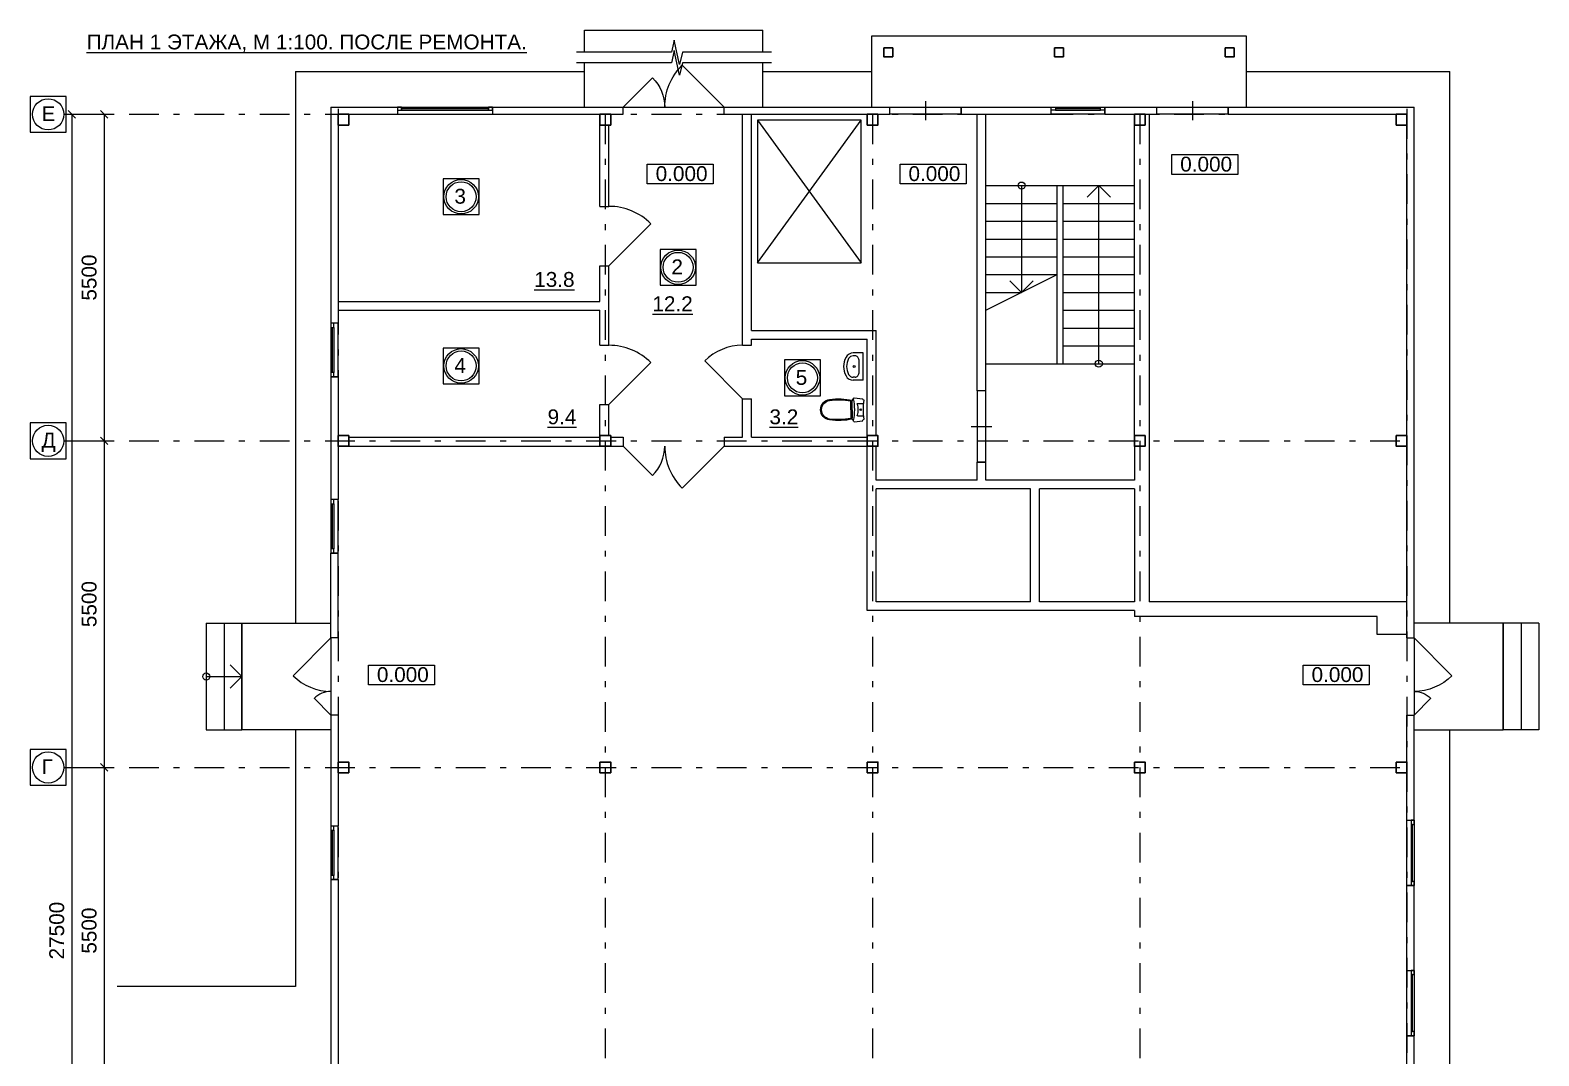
# Model space of a CAD drawing. Header units: metres. Extents: x 0 to 28.5, y 0 to 40.3.
# Drawn here: x 2.84 to 28.25, y 23.04 to 40.32 of the extents above; entities that cross this region are included whole.
import ezdxf
from ezdxf.enums import TextEntityAlignment as Align

# ---------------------------------------------------------------- set-up
doc = ezdxf.new("R2010")
doc.units = ezdxf.units.M
doc.header["$MEASUREMENT"] = 0
doc.linetypes.add('( Dashdot )', pattern=[1.001, 0.5, -0.25, 0.001, -0.25])
doc.layers.add('YOLO_TABLE', color=1, linetype='Continuous')
doc.styles.get("Standard").update_dxf_attribs({"font": 'times.ttf'})
doc.styles.add('Style-Arial', font='arial.ttf')
doc.dimstyles.get("Standard").update_dxf_attribs({"dimtxt": 0.18, "dimasz": 0.18, "dimexe": 0.18, "dimexo": 0.0625, "dimgap": 0.09, "dimtad": 0, "dimtih": 1, "dimtoh": 1, "dimdec": 4, "dimzin": 0, "dimdsep": 46, "dimtxsty": 'STANDARD', "dimcen": 0.09, "dimadec": 0, "dimazin": 0, "dimtfac": 1, "dimtdec": 4, "dimtofl": 0, "dimtmove": 0, "dimatfit": 3, "dimfxl": 1, "dimtolj": 1, "dimtzin": 0, "dimarcsym": 0})

# ---------------------------------------------------------------- blocks, each defined once
blk = doc.blocks.new('*U9')
at = {"color": 7, "linetype": 'Continuous', "lineweight": 13, "flags": 128}
for points in [[(0.025, 0.45), (0.025, 0.38), (-0.025, 0.38), (-0.025, 0.45), (0.025, 0.45)], [(0.025, -0.38), (0.025, -0.45), (-0.025, -0.45), (-0.025, -0.38), (0.025, -0.38)]]:
    blk.add_lwpolyline(points, close=True, dxfattribs=at)
at = {"color": 7, "linetype": 'Continuous', "lineweight": 0, "flags": 128}
blk.add_lwpolyline([(0, -0.38), (0, 0.38), (-0.025, 0.38), (-0.025, -0.38), (0, -0.38)], close=True, dxfattribs=at)
blk = doc.blocks.new('_Oblique')
at = {"color": 0, "linetype": 'ByBlock', "lineweight": -2}
blk.add_line((0.5, 0.5), (-0.5, -0.5), dxfattribs=at)
blk = doc.blocks.new('*D1138')
at = {"color": 0, "linetype": 'Continuous', "lineweight": -2, "transparency": 16777216}
for p, q in [((3.533, 38.898), (3.668, 38.898)), ((3.543, 38.898), (3.543, 11.398)), ((3.533, 11.398), (3.668, 11.398))]:
    blk.add_line(p, q, dxfattribs=at)
at = {"layer": 'Defpoints', "color": 0, "linetype": 'Continuous', "lineweight": 30, "transparency": 16777216}
for p in [(3.408, 38.898), (3.408, 11.398), (3.543, 11.398)]:
    blk.add_point(p, dxfattribs=at)
at = {"color": 0, "linetype": 'Continuous', "lineweight": -2, "transparency": 16777216, "xscale": 0.125, "yscale": 0.125, "zscale": 0.125}
for p, rotation in [((3.543, 38.898), 90), ((3.543, 11.398), 270)]:
    blk.add_blockref('_Oblique', p, dxfattribs=dict(at, rotation=rotation))
at = {"color": 0, "linetype": 'Continuous', "lineweight": 0, "transparency": 16777216, "insert": (3.291, 25.148), "char_height": 0.25, "attachment_point": 5, "rotation": 90, "style": 'Style-Arial'}
blk.add_mtext('\\A1;27500', dxfattribs=at)
blk = doc.blocks.new('*D1143')
at = {"color": 0, "linetype": 'Continuous', "lineweight": -2, "transparency": 16777216}
for p, q in [((3.533, 38.898), (4.213, 38.898)), ((4.088, 38.898), (4.088, 33.398)), ((3.533, 33.398), (4.213, 33.398))]:
    blk.add_line(p, q, dxfattribs=at)
at = {"layer": 'Defpoints', "color": 0, "linetype": 'Continuous', "lineweight": 30, "transparency": 16777216}
for p in [(3.408, 38.898), (3.408, 33.398), (4.088, 33.398)]:
    blk.add_point(p, dxfattribs=at)
at = {"color": 0, "linetype": 'Continuous', "lineweight": -2, "transparency": 16777216, "xscale": 0.125, "yscale": 0.125, "zscale": 0.125}
for p, rotation in [((4.088, 38.898), 90), ((4.088, 33.398), 270)]:
    blk.add_blockref('_Oblique', p, dxfattribs=dict(at, rotation=rotation))
at = {"color": 0, "linetype": 'Continuous', "lineweight": 0, "transparency": 16777216, "insert": (3.836, 36.148), "char_height": 0.25, "attachment_point": 5, "rotation": 90, "style": 'Style-Arial'}
blk.add_mtext('\\A1;5500', dxfattribs=at)
blk = doc.blocks.new('*D1139')
at = {"color": 0, "linetype": 'Continuous', "lineweight": -2, "transparency": 16777216}
for p, q in [((3.533, 33.398), (4.213, 33.398)), ((4.088, 33.398), (4.088, 27.898)), ((3.533, 27.898), (4.213, 27.898))]:
    blk.add_line(p, q, dxfattribs=at)
at = {"layer": 'Defpoints', "color": 0, "linetype": 'Continuous', "lineweight": 30, "transparency": 16777216}
for p in [(3.408, 33.398), (3.408, 27.898), (4.088, 27.898)]:
    blk.add_point(p, dxfattribs=at)
at = {"color": 0, "linetype": 'Continuous', "lineweight": -2, "transparency": 16777216, "xscale": 0.125, "yscale": 0.125, "zscale": 0.125}
for p, rotation in [((4.088, 33.398), 90), ((4.088, 27.898), 270)]:
    blk.add_blockref('_Oblique', p, dxfattribs=dict(at, rotation=rotation))
at = {"color": 0, "linetype": 'Continuous', "lineweight": 0, "transparency": 16777216, "insert": (3.836, 30.648), "char_height": 0.25, "attachment_point": 5, "rotation": 90, "style": 'Style-Arial'}
blk.add_mtext('\\A1;5500', dxfattribs=at)
blk = doc.blocks.new('*D1140')
at = {"color": 0, "linetype": 'Continuous', "lineweight": -2, "transparency": 16777216}
for p, q in [((3.533, 27.898), (4.213, 27.898)), ((4.088, 27.898), (4.088, 22.398)), ((3.533, 22.398), (4.213, 22.398))]:
    blk.add_line(p, q, dxfattribs=at)
at = {"layer": 'Defpoints', "color": 0, "linetype": 'Continuous', "lineweight": 30, "transparency": 16777216}
for p in [(3.408, 27.898), (3.408, 22.398), (4.088, 22.398)]:
    blk.add_point(p, dxfattribs=at)
at = {"color": 0, "linetype": 'Continuous', "lineweight": -2, "transparency": 16777216, "xscale": 0.125, "yscale": 0.125, "zscale": 0.125}
for p, rotation in [((4.088, 27.898), 90), ((4.088, 22.398), 270)]:
    blk.add_blockref('_Oblique', p, dxfattribs=dict(at, rotation=rotation))
at = {"color": 0, "linetype": 'Continuous', "lineweight": 0, "transparency": 16777216, "insert": (3.836, 25.148), "char_height": 0.25, "attachment_point": 5, "rotation": 90, "style": 'Style-Arial'}
blk.add_mtext('\\A1;5500', dxfattribs=at)
blk = doc.blocks.new('*U1144')
at = {"color": 7, "linetype": 'Continuous', "lineweight": 13}
for p, q in [((0.318, 0.65), (-0.318, 0.014)), ((0.318, -0.65), (0.035, -0.367))]:
    blk.add_line(p, q, dxfattribs=at)
at = {"color": 7, "linetype": 'Continuous', "lineweight": 0}
for centre, radius, start, end in [((0.318, 0.65), 0.9, 225, 270), ((0.318, -0.65), 0.4, 90, 135)]:
    blk.add_arc(centre, radius, start, end, dxfattribs=at)
blk = doc.blocks.new('*U1145')
at = {"color": 7, "linetype": 'Continuous', "lineweight": 13}
for p, q in [((-0.85, 0.354), (-0.355, -0.141)), ((0.85, 0.354), (0.143, -0.354))]:
    blk.add_line(p, q, dxfattribs=at)
at = {"color": 7, "linetype": 'Continuous', "lineweight": 0}
for centre, radius, start, end in [((-0.85, 0.354), 0.7, 315, 0), ((0.85, 0.354), 1, 180, 225)]:
    blk.add_arc(centre, radius, start, end, dxfattribs=at)
blk = doc.blocks.new('SINK10')
at = {"color": 252, "linetype": 'Continuous', "lineweight": 13}
for p, q in [((-23, 0), (-23, -16.8)), ((23, 0), (-23, 0)), ((23, 0), (23, -16.8)), ((-17.9, -12.3), (-18, -13.4)), ((-18, -13.4), (-18, -16.8)), ((-17.5, -11.2), (-17.9, -12.3)), ((-16.8, -10.1), (-17.5, -11.2)), ((-15.9, -9.2), (-16.8, -10.1)), ((-14.8, -8.3), (-15.9, -9.2)), ((-13.6, -7.7), (-14.8, -8.3)), ((-12.2, -7.2), (-13.6, -7.7)), ((-10.7, -6.9), (-12.2, -7.2)), ((-9.1, -6.8), (-10.7, -6.9)), ((-9.1, -6.8), (-9.1, -6.8)), ((9.1, -6.8), (-9.1, -6.8)), ((9.1, -6.8), (9.1, -6.8)), ((10.7, -6.9), (9.1, -6.8)), ((12.2, -7.2), (10.7, -6.9)), ((13.6, -7.7), (12.2, -7.2)), ((14.8, -8.3), (13.6, -7.7)), ((15.9, -9.2), (14.8, -8.3)), ((16.8, -10.1), (15.9, -9.2)), ((17.5, -11.2), (16.8, -10.1)), ((17.9, -12.3), (17.5, -11.2)), ((18, -13.4), (17.9, -12.3)), ((18, -13.4), (18, -16.8))]:
    blk.add_line(p, q, dxfattribs=at)
for centre, radius, start, end in [((-9.1, -16.8), 13.9, 180, 241.5254), ((-9.1, -16.8), 8.89, 180, 241.5254), ((0, 0), 28, 241.5254, 298.4746), ((0, -15.2), 1.75, 0, 360), ((9.1, -16.8), 8.89, 298.4746, 360), ((9.1, -16.8), 13.9, 298.4746, 360), ((0, 0), 33, 241.5254, 298.4746)]:
    blk.add_arc(centre, radius, start, end, dxfattribs=at)
blk = doc.blocks.new('ун2')
at = {"color": 252, "linetype": 'Continuous', "lineweight": 13}
for p, q in [((-0.131, -0.114), (-0.131, 0.006)), ((0.131, -0.114), (0.131, 0.006)), ((-0.25, -0.194), (-0.229, -0.012)), ((0, -0.266), (-0.184, -0.266)), ((0, -0.235), (-0.168, -0.235)), ((0, -0.235), (0.168, -0.235)), ((0, -0.266), (0.184, -0.266)), ((0.25, -0.194), (0.229, -0.012))]:
    blk.add_line(p, q, dxfattribs=at)
at = {"color": 252, "linetype": 'Continuous', "lineweight": 13, "extrusion": (0, 0, -1)}
blk.add_circle((0, -0.058), 0.0157, dxfattribs=at)
at = {"color": 252, "linetype": 'Continuous', "lineweight": 13}
for centre, radius, start, end in [((-0.225, 0.014), 0.0259, 262.0147, 1.5137), ((0, 1.373), 1.373, 261.6431, 278.3569), ((0.225, 0.014), 0.0258, 178.1572, 278.1058), ((-0.226, -0.192), 0.0242, 185.3126, 270.5398), ((0, -1.267), 1.076, 77.8721, 102.1279), ((1.292, -0.524), 1.518, 168.8327, 186.9654), ((-0.169, -0.152), 0.0829, 229.7034, 270.7895), ((1.29, -0.524), 1.497, 170.087, 187.0749), ((-0.115, -0.115), 0.0166, 175.2998, 270.088), ((0, -0.594), 0.477, 76.0614, 103.9386), ((0.115, -0.115), 0.0166, 269.912, 4.7002), ((0.169, -0.152), 0.0829, 269.2105, 310.2966), ((-1.29, -0.524), 1.497, 352.9251, 9.913), ((-1.292, -0.524), 1.518, 353.0346, 11.1673), ((0.226, -0.192), 0.0242, 269.4602, 354.6874), ((0, -0.679), 0.217, 187.7539, 269.9084), ((0, -0.679), 0.198, 188.5249, 269.9084), ((0, -0.679), 0.198, 270.0916, 351.4751), ((0, -0.679), 0.217, 270.0916, 352.2461)]:
    blk.add_arc(centre, radius, start, end, dxfattribs=at)
blk = doc.blocks.new('*U12')
at = {"color": 7, "linetype": 'Continuous', "lineweight": 13}
for radius in [0.291, 0.252]:
    blk.add_circle((0, 0), radius, dxfattribs=at)
at = {"color": 7, "linetype": 'Continuous', "lineweight": 13, "style": 'Style-Arial'}
blk.add_text('2', height=0.25, dxfattribs=at).set_placement((-0.113, 0.133), align=Align.TOP_LEFT)
blk = doc.blocks.new('*U13')
at = {"color": 7, "linetype": 'Continuous', "lineweight": 13}
for radius in [0.291, 0.252]:
    blk.add_circle((0, 0), radius, dxfattribs=at)
at = {"color": 7, "linetype": 'Continuous', "lineweight": 13, "style": 'Style-Arial'}
blk.add_text('3', height=0.25, dxfattribs=at).set_placement((-0.113, 0.133), align=Align.TOP_LEFT)
blk = doc.blocks.new('*U14')
at = {"color": 7, "linetype": 'Continuous', "lineweight": 13}
for radius in [0.291, 0.252]:
    blk.add_circle((0, 0), radius, dxfattribs=at)
at = {"color": 7, "linetype": 'Continuous', "lineweight": 13, "style": 'Style-Arial'}
blk.add_text('4', height=0.25, dxfattribs=at).set_placement((-0.113, 0.133), align=Align.TOP_LEFT)
blk = doc.blocks.new('*U15')
at = {"color": 7, "linetype": 'Continuous', "lineweight": 13}
for radius in [0.291, 0.252]:
    blk.add_circle((0, 0), radius, dxfattribs=at)
at = {"color": 7, "linetype": 'Continuous', "lineweight": 13, "style": 'Style-Arial'}
blk.add_text('5', height=0.25, dxfattribs=at).set_placement((-0.113, 0.133), align=Align.TOP_LEFT)

msp = doc.modelspace()

# ---------------------------------------------------------------- linework, layer by layer
at = {"color": 7, "linetype": 'Continuous', "lineweight": 13}
for p, q in [((12.17794243, 40.31542769), (15.17794243, 40.31542769)), ((12.17794243, 39.94279067), (12.17794243, 40.31542769)), ((15.17794243, 39.94279067), (15.17794243, 40.31542769)), ((12.17794243, 39.0177528), (12.17794243, 39.76488997)), ((15.17794243, 39.0177528), (15.17794243, 39.76488997)), ((7.90794243, 39.0177528), (9.02794243, 39.0177528)), ((7.90794243, 39.0177528), (7.90794243, 35.3777528)), ((8.02794243, 38.8977528), (9.02794243, 38.8977528)), ((8.02794243, 38.8977528), (8.02794243, 35.3777528)), ((9.02794243, 39.0177528), (9.02794243, 38.8977528)), ((10.62794243, 39.0177528), (10.62794243, 38.8977528)), ((10.62794243, 39.0177528), (12.82794243, 39.0177528)), ((10.62794243, 38.8977528), (12.82794243, 38.8977528)), ((12.82794243, 38.8977528), (12.82794243, 39.0177528)), ((14.52794243, 39.0177528), (17.31794243, 39.0177528)), ((14.52794243, 38.8977528), (14.52794243, 39.0177528)), ((14.52794243, 38.8977528), (17.31794243, 38.8977528)), ((14.83794243, 35.0077528), (14.83794243, 38.8977528)), ((14.98794243, 35.2577528), (14.98794243, 38.8977528)), ((17.31794243, 38.8977528), (17.31794243, 39.0177528)), ((18.51794243, 38.8977528), (18.51794243, 39.0177528)), ((18.51794243, 39.0177528), (20.03794243, 39.0177528)), ((18.51794243, 38.8977528), (20.03794243, 38.8977528)), ((18.78794243, 34.2377528), (18.78794243, 38.8977528)), ((18.93794243, 34.2377528), (18.93794243, 38.8977528)), ((20.03794243, 38.8977528), (20.03794243, 39.0177528)), ((20.93794243, 38.8977528), (20.93794243, 39.0177528)), ((20.93794243, 39.0177528), (21.81794243, 39.0177528)), ((20.93794243, 38.8977528), (21.81794243, 38.8977528)), ((21.68794243, 38.8977528), (21.68794243, 30.6877528)), ((21.81794243, 38.8977528), (21.81794243, 39.0177528)), ((23.01794243, 38.8977528), (23.01794243, 39.0177528)), ((23.01794243, 39.0177528), (26.14794243, 39.0177528)), ((23.01794243, 38.8977528), (26.02794243, 38.8977528)), ((26.02794243, 30.0777528), (26.02794243, 38.8977528)), ((26.14794243, 30.0777528), (26.14794243, 39.0177528)), ((12.43794243, 37.3477528), (12.43794243, 38.7177528)), ((12.58794243, 37.3477528), (12.58794243, 38.7177528)), ((21.43794243, 33.4877528), (21.43794243, 38.7177528)), ((18.93794243, 37.6977528), (21.43794243, 37.6977528)), ((20.13794243, 34.6977528), (20.13794243, 37.6977528)), ((20.23794243, 34.6977528), (20.23794243, 37.6977528)), ((12.43794243, 37.3477528), (12.58794243, 37.3477528)), ((12.58794243, 36.3477528), (13.29504921, 37.05485958)), ((12.43794243, 35.7477528), (12.43794243, 36.3477528)), ((12.43794243, 36.3477528), (12.58794243, 36.3477528)), ((12.58794243, 35.0077528), (12.58794243, 36.3477528)), ((8.02794243, 35.7477528), (12.43794243, 35.7477528)), ((8.02794243, 35.5977528), (12.43794243, 35.5977528)), ((12.43794243, 35.0077528), (12.43794243, 35.5977528)), ((8.02794243, 35.3777528), (7.90794243, 35.3777528)), ((14.98794243, 35.2577528), (17.08794243, 35.2577528)), ((14.98794243, 35.1077528), (16.93794243, 35.1077528)), ((14.98794243, 35.0077528), (14.98794243, 35.1077528)), ((16.93794243, 33.4877528), (16.93794243, 35.1077528)), ((17.08794243, 33.4877528), (17.08794243, 35.2577528)), ((12.43794243, 35.0077528), (12.58794243, 35.0077528)), ((14.83794243, 35.0077528), (14.98794243, 35.0077528)), ((12.58794243, 34.0077528), (13.29504921, 34.71485958)), ((14.83794243, 34.1077528), (14.20154632, 34.7441489)), ((18.93794243, 34.6977528), (21.43794243, 34.6977528)), ((8.02794243, 34.4777528), (7.90794243, 34.4777528)), ((7.90794243, 34.4777528), (7.90794243, 32.4077528)), ((8.02794243, 34.4777528), (8.02794243, 32.4077528)), ((14.83794243, 33.4577528), (14.83794243, 34.1077528)), ((14.83794243, 34.1077528), (14.98794243, 34.1077528)), ((14.98794243, 33.4577528), (14.98794243, 34.1077528)), ((18.93794243, 34.2377528), (18.78794243, 34.2377528)), ((12.43794243, 34.0077528), (12.58794243, 34.0077528)), ((12.43794243, 33.4877528), (12.43794243, 34.0077528)), ((12.58794243, 33.4877528), (12.58794243, 34.0077528)), ((8.20794243, 33.4577528), (12.43794243, 33.4577528)), ((8.20794243, 33.3077528), (12.43794243, 33.3077528)), ((12.61794243, 33.4577528), (12.82794243, 33.4577528)), ((12.61794243, 33.3077528), (12.82794243, 33.3077528)), ((12.82794243, 33.4577528), (12.82794243, 33.3077528)), ((14.52794243, 33.4577528), (14.52794243, 33.3077528)), ((14.52794243, 33.4577528), (14.83794243, 33.4577528)), ((14.52794243, 33.3077528), (16.93794243, 33.3077528)), ((14.98794243, 33.4577528), (16.93794243, 33.4577528)), ((16.93794243, 30.5377528), (16.93794243, 33.3077528)), ((17.08794243, 32.7377528), (17.08794243, 33.3077528)), ((21.43794243, 33.3077528), (21.43794243, 32.7377528)), ((18.78794243, 32.7377528), (18.78794243, 33.0377528)), ((18.93794243, 33.0377528), (18.78794243, 33.0377528)), ((18.93794243, 32.7377528), (18.93794243, 33.0377528)), ((18.78794243, 32.7377528), (17.08794243, 32.7377528)), ((19.68794243, 32.5877528), (17.08794243, 32.5877528)), ((17.08794243, 30.6877528), (17.08794243, 32.5877528)), ((21.43794243, 32.7377528), (18.93794243, 32.7377528)), ((19.68794243, 30.6877528), (19.68794243, 32.5877528)), ((19.83794243, 30.6877528), (19.83794243, 32.5877528)), ((21.43794243, 32.5877528), (19.83794243, 32.5877528)), ((21.43794243, 32.5877528), (21.43794243, 30.6877528)), ((8.02794243, 32.4077528), (7.90794243, 32.4077528)), ((8.02794243, 31.5077528), (7.90794243, 31.5077528)), ((7.90794243, 30.0777528), (7.90794243, 31.5077528)), ((8.02794243, 30.0777528), (8.02794243, 31.5077528)), ((21.43794243, 30.5377528), (16.93794243, 30.5377528)), ((19.68794243, 30.6877528), (17.08794243, 30.6877528)), ((21.43794243, 30.6877528), (19.83794243, 30.6877528)), ((21.43794243, 30.5377528), (21.43794243, 30.4377528)), ((26.02794243, 30.6877528), (21.68794243, 30.6877528)), ((5.80794243, 30.3277528), (5.80794243, 28.5277528)), ((5.80794243, 30.3277528), (6.40794243, 30.3277528)), ((25.52794243, 30.4377528), (21.43794243, 30.4377528)), ((25.52794243, 30.1377528), (25.52794243, 30.4377528)), ((28.24794243, 30.3277528), (27.64794243, 30.3277528)), ((28.24794243, 30.3277528), (28.24794243, 28.5277528)), ((8.02794243, 30.0777528), (7.90794243, 30.0777528)), ((26.02794243, 30.1377528), (25.52794243, 30.1377528)), ((26.02794243, 30.0777528), (26.14794243, 30.0777528)), ((7.90794243, 28.7777528), (7.90794243, 26.9077528)), ((8.02794243, 28.7777528), (7.90794243, 28.7777528)), ((8.02794243, 28.7777528), (8.02794243, 26.9077528)), ((26.02794243, 27.0077528), (26.02794243, 28.7777528)), ((26.02794243, 28.7777528), (26.14794243, 28.7777528)), ((26.14794243, 27.0077528), (26.14794243, 28.7777528)), ((5.80794243, 28.5277528), (6.40794243, 28.5277528)), ((28.24794243, 28.5277528), (27.64794243, 28.5277528)), ((26.02794243, 27.0077528), (26.14794243, 27.0077528)), ((8.02794243, 26.9077528), (7.90794243, 26.9077528)), ((7.90794243, 26.0077528), (7.90794243, 19.1077528)), ((8.02794243, 26.0077528), (7.90794243, 26.0077528)), ((8.02794243, 26.0077528), (8.02794243, 19.1077528)), ((26.02794243, 25.9077528), (26.14794243, 25.9077528)), ((26.02794243, 24.4777528), (26.02794243, 25.9077528)), ((26.14794243, 24.4777528), (26.14794243, 25.9077528)), ((26.02794243, 24.4777528), (26.14794243, 24.4777528)), ((26.02794243, 23.3777528), (26.14794243, 23.3777528)), ((26.02794243, 21.5077528), (26.02794243, 23.3777528)), ((26.14794243, 21.5077528), (26.14794243, 23.3777528))]:
    msp.add_line(p, q, dxfattribs=at)
at = {"color": 7, "linetype": 'Continuous', "lineweight": 0}
for p, q in [((7.30794243, 39.6177528), (12.17794243, 39.6177528)), ((7.30794243, 39.6177528), (7.30794243, 30.3277528)), ((15.17794243, 39.6177528), (17.01794243, 39.6177528)), ((23.31794243, 39.6177528), (26.74794243, 39.6177528)), ((26.74794243, 30.3277528), (26.74794243, 39.6177528)), ((9.02794243, 39.0177528), (10.62794243, 39.0177528)), ((9.02794243, 38.8977528), (10.62794243, 38.8977528)), ((12.82794243, 39.0177528), (14.52794243, 39.0177528)), ((17.31794243, 39.0177528), (18.51794243, 39.0177528)), ((17.91794243, 39.1177528), (17.91794243, 38.7977528)), ((21.81794243, 39.0177528), (23.01794243, 39.0177528)), ((22.41794243, 39.1177528), (22.41794243, 38.7977528)), ((15.08794243, 38.7977528), (16.83794243, 36.3977528)), ((15.08794243, 36.3977528), (16.83794243, 38.7977528)), ((19.53794243, 37.6977528), (19.53794243, 35.8977528)), ((20.64183527, 37.50164564), (20.83794243, 37.6977528)), ((20.83794243, 34.6977528), (20.83794243, 37.6977528)), ((21.03404958, 37.50164564), (20.83794243, 37.6977528)), ((18.93794243, 37.3977528), (20.13794243, 37.3977528)), ((20.23794243, 37.3977528), (21.43794243, 37.3977528)), ((18.93794243, 37.0977528), (20.13794243, 37.0977528)), ((20.23794243, 37.0977528), (21.43794243, 37.0977528)), ((18.93794243, 36.7977528), (20.13794243, 36.7977528)), ((20.23794243, 36.7977528), (21.43794243, 36.7977528)), ((18.93794243, 36.4977528), (20.13794243, 36.4977528)), ((20.23794243, 36.4977528), (21.43794243, 36.4977528)), ((18.93794243, 36.1977528), (20.13794243, 36.1977528)), ((18.93794243, 35.5977528), (20.13794243, 36.1977528)), ((19.34183527, 36.09385995), (19.53794243, 35.8977528)), ((19.73404958, 36.09385995), (19.53794243, 35.8977528)), ((20.23794243, 36.1977528), (21.43794243, 36.1977528)), ((18.93794243, 35.8977528), (19.53794243, 35.8977528)), ((20.23794243, 35.8977528), (21.43794243, 35.8977528)), ((20.23794243, 35.5977528), (21.43794243, 35.5977528)), ((20.23794243, 35.2977528), (21.43794243, 35.2977528)), ((20.23794243, 34.9977528), (21.43794243, 34.9977528)), ((18.68794243, 33.6377528), (19.03794243, 33.6377528)), ((6.10794243, 30.3277528), (6.10794243, 28.5277528)), ((6.40794243, 30.3277528), (6.40794243, 28.5277528)), ((27.64794243, 30.3277528), (27.64794243, 28.5277528)), ((27.94794243, 30.3277528), (27.94794243, 28.5277528)), ((7.90794243, 30.0777528), (7.90794243, 28.7777528)), ((26.14794243, 30.0777528), (26.14794243, 28.7777528)), ((6.21183527, 29.62385995), (6.40794243, 29.4277528)), ((5.80794243, 29.4277528), (6.40794243, 29.4277528)), ((6.21183527, 29.23164564), (6.40794243, 29.4277528)), ((7.30794243, 28.5277528), (7.30794243, 24.2077528)), ((26.74794243, 10.6777528), (26.74794243, 28.5277528)), ((7.30794243, 24.2077528), (4.30794243, 24.2077528))]:
    msp.add_line(p, q, dxfattribs=at)
at = {"color": 1, "linetype": '( Dashdot )', "lineweight": 0}
for p, q in [((3.40794243, 38.8977528), (26.02794243, 38.8977528)), ((8.02794243, 38.9877528), (8.02794243, 6.7777528)), ((12.52794243, 38.8977528), (12.52794243, 6.7777528)), ((17.02794243, 38.8977528), (17.02794243, 6.7777528)), ((21.52794243, 38.8977528), (21.52794243, 6.7777528)), ((26.02794243, 38.9877528), (26.02794243, 6.7777528)), ((3.40794243, 33.3977528), (26.02794243, 33.3977528)), ((3.40794243, 27.8977528), (26.02794243, 27.8977528))]:
    msp.add_line(p, q, dxfattribs=at)
at = {"color": 7, "linetype": 'Continuous', "lineweight": 0, "flags": 128}
for points in [[(15.32741656, 39.94279067), (13.82507414, 39.94279067), (13.7797184, 39.7368509), (13.68900691, 40.14873043), (13.64365117, 39.94279067), (12.0408568, 39.94279067)], [(15.32741656, 39.76488997), (13.82507414, 39.76488997), (13.7797184, 39.55895021), (13.68900691, 39.97082974), (13.64365117, 39.76488997), (12.0408568, 39.76488997)]]:
    msp.add_lwpolyline(points, dxfattribs=at)
at = {"color": 7, "linetype": 'Continuous', "lineweight": 13, "flags": 128}
for points in [[(17.01794243, 39.0177528), (17.01794243, 40.2177528), (23.31794243, 40.2177528), (23.31794243, 39.0177528)], [(7.90794243, 28.5277528), (6.40794243, 28.5277528), (6.40794243, 30.3277528), (7.90794243, 30.3277528)], [(26.14794243, 28.5277528), (27.64794243, 28.5277528), (27.64794243, 30.3277528), (26.14794243, 30.3277528)]]:
    msp.add_lwpolyline(points, dxfattribs=at)
at = {"color": 7, "linetype": 'Continuous', "lineweight": 30, "flags": 128}
for points in [[(17.21794243, 40.0177528), (17.36794243, 40.0177528), (17.36794243, 39.8677528), (17.21794243, 39.8677528), (17.21794243, 40.0177528)], [(20.09294243, 40.0177528), (20.24294243, 40.0177528), (20.24294243, 39.8677528), (20.09294243, 39.8677528), (20.09294243, 40.0177528)], [(23.11794243, 40.0177528), (22.96794243, 40.0177528), (22.96794243, 39.8677528), (23.11794243, 39.8677528), (23.11794243, 40.0177528)]]:
    msp.add_lwpolyline(points, close=True, dxfattribs=at)
at = {"lineweight": 30, "flags": 128}
for points in [[(8.02794243, 38.8977528), (8.20794243, 38.8977528), (8.20794243, 38.7177528), (8.02794243, 38.7177528), (8.02794243, 38.8977528)], [(12.43794243, 38.8977528), (12.61794243, 38.8977528), (12.61794243, 38.7177528), (12.43794243, 38.7177528), (12.43794243, 38.8977528)], [(16.93794243, 38.8977528), (17.11794243, 38.8977528), (17.11794243, 38.7177528), (16.93794243, 38.7177528), (16.93794243, 38.8977528)], [(21.43794243, 38.8977528), (21.61794243, 38.8977528), (21.61794243, 38.7177528), (21.43794243, 38.7177528), (21.43794243, 38.8977528)], [(25.84794243, 38.8977528), (26.02794243, 38.8977528), (26.02794243, 38.7177528), (25.84794243, 38.7177528), (25.84794243, 38.8977528)], [(8.02794243, 33.4877528), (8.20794243, 33.4877528), (8.20794243, 33.3077528), (8.02794243, 33.3077528), (8.02794243, 33.4877528)], [(12.43794243, 33.4877528), (12.61794243, 33.4877528), (12.61794243, 33.3077528), (12.43794243, 33.3077528), (12.43794243, 33.4877528)], [(16.93794243, 33.4877528), (17.11794243, 33.4877528), (17.11794243, 33.3077528), (16.93794243, 33.3077528), (16.93794243, 33.4877528)], [(21.43794243, 33.4877528), (21.61794243, 33.4877528), (21.61794243, 33.3077528), (21.43794243, 33.3077528), (21.43794243, 33.4877528)], [(25.84794243, 33.4877528), (26.02794243, 33.4877528), (26.02794243, 33.3077528), (25.84794243, 33.3077528), (25.84794243, 33.4877528)], [(8.02794243, 27.9877528), (8.20794243, 27.9877528), (8.20794243, 27.8077528), (8.02794243, 27.8077528), (8.02794243, 27.9877528)], [(12.43794243, 27.9877528), (12.61794243, 27.9877528), (12.61794243, 27.8077528), (12.43794243, 27.8077528), (12.43794243, 27.9877528)], [(16.93794243, 27.9877528), (17.11794243, 27.9877528), (17.11794243, 27.8077528), (16.93794243, 27.8077528), (16.93794243, 27.9877528)], [(21.43794243, 27.9877528), (21.61794243, 27.9877528), (21.61794243, 27.8077528), (21.43794243, 27.8077528), (21.43794243, 27.9877528)], [(25.84794243, 27.9877528), (26.02794243, 27.9877528), (26.02794243, 27.8077528), (25.84794243, 27.8077528), (25.84794243, 27.9877528)]]:
    msp.add_lwpolyline(points, close=True, dxfattribs=at)
at = {"color": 7, "linetype": 'Continuous', "lineweight": 13, "flags": 128}
for points in [[(9.09794243, 39.0177528), (9.02794243, 39.0177528), (9.02794243, 38.9677528), (9.09794243, 38.9677528), (9.09794243, 39.0177528)], [(10.62794243, 39.0177528), (10.55794243, 39.0177528), (10.55794243, 38.9677528), (10.62794243, 38.9677528), (10.62794243, 39.0177528)], [(15.08794243, 38.7977528), (15.08794243, 36.3977528), (16.83794243, 36.3977528), (16.83794243, 38.7977528), (15.08794243, 38.7977528)], [(22.06852205, 38.22015819), (23.17917625, 38.22015819), (23.17917625, 37.88454762), (22.06852205, 37.88454762), (22.06852205, 38.22015819)], [(13.2351711, 38.06038101), (14.34582529, 38.06038101), (14.34582529, 37.72477043), (13.2351711, 37.72477043), (13.2351711, 38.06038101)], [(17.49259281, 38.06038101), (18.60324701, 38.06038101), (18.60324701, 37.72477043), (17.49259281, 37.72477043), (17.49259281, 38.06038101)], [(8.54072927, 29.6221079), (9.65138347, 29.6221079), (9.65138347, 29.28649733), (8.54072927, 29.28649733), (8.54072927, 29.6221079)], [(24.28050194, 29.6221079), (25.39115613, 29.6221079), (25.39115613, 29.28649733), (24.28050194, 29.28649733), (24.28050194, 29.6221079)], [(26.14794243, 26.9377528), (26.14794243, 27.0077528), (26.09794243, 27.0077528), (26.09794243, 26.9377528), (26.14794243, 26.9377528)], [(26.14794243, 25.9077528), (26.14794243, 25.9777528), (26.09794243, 25.9777528), (26.09794243, 25.9077528), (26.14794243, 25.9077528)], [(26.14794243, 24.4077528), (26.14794243, 24.4777528), (26.09794243, 24.4777528), (26.09794243, 24.4077528), (26.14794243, 24.4077528)], [(26.14794243, 23.3777528), (26.14794243, 23.4477528), (26.09794243, 23.4477528), (26.09794243, 23.3777528), (26.14794243, 23.3777528)]]:
    msp.add_lwpolyline(points, close=True, dxfattribs=at)
at = {"color": 7, "linetype": 'Continuous', "lineweight": 0, "flags": 128}
for points in [[(9.09794243, 38.9677528), (10.55794243, 38.9677528), (10.55794243, 38.9927528), (9.09794243, 38.9927528), (9.09794243, 38.9677528)], [(17.31794243, 39.0177528), (18.51794243, 39.0177528), (18.51794243, 38.8977528), (17.31794243, 38.8977528), (17.31794243, 39.0177528)], [(20.03794243, 38.8977528), (20.03794243, 39.0177528), (20.93794243, 39.0177528), (20.93794243, 38.8977528), (20.03794243, 38.8977528)], [(21.81794243, 39.0177528), (23.01794243, 39.0177528), (23.01794243, 38.8977528), (21.81794243, 38.8977528), (21.81794243, 39.0177528)], [(8.02794243, 35.3777528), (7.90794243, 35.3777528), (7.90794243, 34.4777528), (8.02794243, 34.4777528), (8.02794243, 35.3777528)], [(18.78794243, 34.2377528), (18.78794243, 33.0377528), (18.93794243, 33.0377528), (18.93794243, 34.2377528), (18.78794243, 34.2377528)], [(8.02794243, 32.4077528), (7.90794243, 32.4077528), (7.90794243, 31.5077528), (8.02794243, 31.5077528), (8.02794243, 32.4077528)], [(26.02794243, 27.0077528), (26.14794243, 27.0077528), (26.14794243, 25.9077528), (26.02794243, 25.9077528), (26.02794243, 27.0077528)], [(26.09794243, 26.9377528), (26.09794243, 25.9777528), (26.12294243, 25.9777528), (26.12294243, 26.9377528), (26.09794243, 26.9377528)], [(8.02794243, 26.9077528), (7.90794243, 26.9077528), (7.90794243, 26.0077528), (8.02794243, 26.0077528), (8.02794243, 26.9077528)], [(26.02794243, 24.4777528), (26.14794243, 24.4777528), (26.14794243, 23.3777528), (26.02794243, 23.3777528), (26.02794243, 24.4777528)], [(26.09794243, 24.4077528), (26.09794243, 23.4477528), (26.12294243, 23.4477528), (26.12294243, 24.4077528), (26.09794243, 24.4077528)]]:
    msp.add_lwpolyline(points, close=True, dxfattribs=at)
at = {"color": 7, "linetype": 'Continuous', "lineweight": 13}
for centre in [(3.14458698, 38.8977528), (3.14458698, 33.3977528), (3.14458698, 27.8977528)]:
    msp.add_circle(centre, 0.26335544, dxfattribs=at)
at = {"color": 7, "linetype": 'Continuous', "lineweight": 0}
for centre in [(19.53794243, 37.6977528), (20.83794243, 34.6977528), (5.80794243, 29.4277528)]:
    msp.add_circle(centre, 0.05969578, dxfattribs=at)
for centre, radius, start, end in [((12.58794243, 36.3477528), 1, 45, 90), ((12.58794243, 34.0077528), 1, 45, 90), ((14.83794243, 34.1077528), 0.9, 90, 135)]:
    msp.add_arc(centre, radius, start, end, dxfattribs=at)
at = {"layer": 'YOLO_TABLE'}
for points in [[(2.84243671, 38.59560253), (3.44673725, 38.59560253), (3.44673725, 39.19990307), (2.84243671, 39.19990307)], [(22.06852205, 38.22015819), (23.17917625, 38.22015819), (23.17917625, 37.88454762), (22.06852205, 37.88454762)], [(13.2351711, 38.06038101), (14.34582529, 38.06038101), (14.34582529, 37.72477043), (13.2351711, 37.72477043)], [(17.49259281, 38.06038101), (18.60324701, 38.06038101), (18.60324701, 37.72477043), (17.49259281, 37.72477043)], [(9.79713655, 37.20775877), (10.40143708, 37.20775877), (10.40143708, 37.81205931), (9.79713655, 37.81205931)], [(13.45135077, 36.0189218), (14.05565131, 36.0189218), (14.05565131, 36.62322234), (13.45135077, 36.62322234)], [(9.79713655, 34.3573722), (10.40143708, 34.3573722), (10.40143708, 34.96167274), (9.79713655, 34.96167274)], [(15.54455693, 34.15574598), (16.14885747, 34.15574598), (16.14885747, 34.76004652), (15.54455693, 34.76004652)], [(2.84243671, 33.09560253), (3.44673725, 33.09560253), (3.44673725, 33.69990307), (2.84243671, 33.69990307)], [(8.54072927, 29.6221079), (9.65138347, 29.6221079), (9.65138347, 29.28649733), (8.54072927, 29.28649733)], [(24.28050194, 29.6221079), (25.39115613, 29.6221079), (25.39115613, 29.28649733), (24.28050194, 29.28649733)], [(2.84243671, 27.59560253), (3.44673725, 27.59560253), (3.44673725, 28.19990307), (2.84243671, 28.19990307)]]:
    msp.add_lwpolyline(points, close=True, dxfattribs=at)

# ---------------------------------------------------------------- block references
at = {"color": 7, "linetype": 'Continuous', "lineweight": 13, "extrusion": (0, 0, -1), "rotation": 180}
msp.add_blockref('*U1145', (-13.67795904, 39.37131501), dxfattribs=at)
at = {"color": 7, "linetype": 'Continuous', "lineweight": 13, "rotation": 90}
msp.add_blockref('*U9', (20.48790158, 38.99278961), dxfattribs=at)
at = {"color": 7, "linetype": 'Continuous', "lineweight": 13}
for name, p in [('*U13', (10.09929006, 37.50993945)), ('*U12', (13.75350429, 36.32110247)), ('*U14', (10.09929006, 34.65955288)), ('*U15', (15.84671045, 34.45792665)), ('*U1145', (13.67795904, 32.95419058)), ('*U1144', (7.58975904, 29.42774058))]:
    msp.add_blockref(name, p, dxfattribs=at)
at = {"color": 7, "linetype": 'Continuous', "lineweight": 13, "extrusion": (0, 0, -1)}
for name, p in [('*U9', (-7.93290561, 34.92779364)), ('*U9', (-7.93290561, 31.95779364)), ('*U1144', (-26.46612582, 29.42774058)), ('*U9', (-7.93290561, 26.45779364))]:
    msp.add_blockref(name, p, dxfattribs=at)
at = {"color": 252, "linetype": 'Continuous', "lineweight": 13, "xscale": 0.01, "yscale": 0.01, "zscale": 0.01, "rotation": 269.9999999999999}
msp.add_blockref('SINK10', (16.87107323, 34.64956493), dxfattribs=at)
at = {"color": 252, "linetype": 'Continuous', "lineweight": 13, "extrusion": (0, 0, -1), "xscale": 0.8056611058123733, "yscale": 0.8056611058123733, "zscale": 0.8056611058123733, "rotation": 89.99999999999999}
msp.add_blockref('ун2', (-16.87527503, 33.92221569), dxfattribs=at)

# ---------------------------------------------------------------- texts
at = {"color": 7, "linetype": 'Continuous', "lineweight": 13, "style": 'Style-Arial'}
for s, p in [('%%uПЛАН 1 ЭТАЖА, М 1:100. ПОСЛЕ РЕМОНТА.%%U', (3.79241545, 40.24155162)), ('0.000', (22.20871437, 38.18384408)), ('0.000', (13.37536342, 38.02406689)), ('0.000', (17.63278513, 38.02406689)), ('0.000', (8.68092159, 29.58579379)), ('0.000', (24.42069426, 29.58579379))]:
    msp.add_text(s, height=0.25, dxfattribs=at).set_placement(p, align=Align.TOP_LEFT)
at = {"color": 7, "linetype": 'Continuous', "lineweight": 30, "style": 'Style-Arial'}
for s, p in [('Е', (3.03413156, 39.03446595)), ('Д', (3.03413156, 33.53446595)), ('Г', (3.03413156, 28.03446595))]:
    msp.add_text(s, height=0.25, dxfattribs=at).set_placement(p, align=Align.TOP_LEFT)
at = {"color": 7, "linetype": 'Continuous', "lineweight": 13, "char_height": 0.25, "attachment_point": 1, "line_spacing_factor": 0.6, "style": 'Style-Arial'}
for s, insert in [('\\L13.8', (11.33016386, 36.24185486)), ('\\L12.2', (13.3199144, 35.8320635)), ('\\L9.4', (11.55572262, 33.92767963)), ('\\L3.2', (15.29153969, 33.92767963))]:
    msp.add_mtext(s, dxfattribs=dict(at, insert=insert))

# ---------------------------------------------------------------- dimensions: what is measured, and where the dimension line sits
at = {"color": 5, "linetype": 'Continuous', "lineweight": 0}
for base, p1, p2, picture, middle in [((3.54328513, 11.3977528), (3.40794243, 38.8977528), (3.40794243, 11.3977528), '*D1138', (3.29064188, 25.1477528)), ((4.0884642, 33.3977528), (3.40794243, 38.8977528), (3.40794243, 33.3977528), '*D1143', (3.83582095, 36.1477528)), ((4.0884642, 27.8977528), (3.40794243, 33.3977528), (3.40794243, 27.8977528), '*D1139', (3.83582095, 30.6477528)), ((4.0884642, 22.3977528), (3.40794243, 27.8977528), (3.40794243, 22.3977528), '*D1140', (3.83582095, 25.1477528))]:
    dim = msp.add_linear_dim(base=base, p1=p1, p2=p2, angle=270, dimstyle='Standard', override={"dimtxt": 0.25, "dimasz": 0.125, "dimexe": 0.125, "dimexo": 0.125, "dimgap": 0.125, "dimtad": 1, "dimtih": 0, "dimtoh": 0, "dimlfac": 1000, "dimzin": 11, "dimtxsty": 'Style-Arial', "dimblk": 'Oblique', "dimfrac": 2, "dimtzin": 11}, dxfattribs=at)
    dim.commit()
    dim.dimension.update_dxf_attribs({"geometry": picture, "text_midpoint": middle})

doc.saveas('drawing.dxf')
